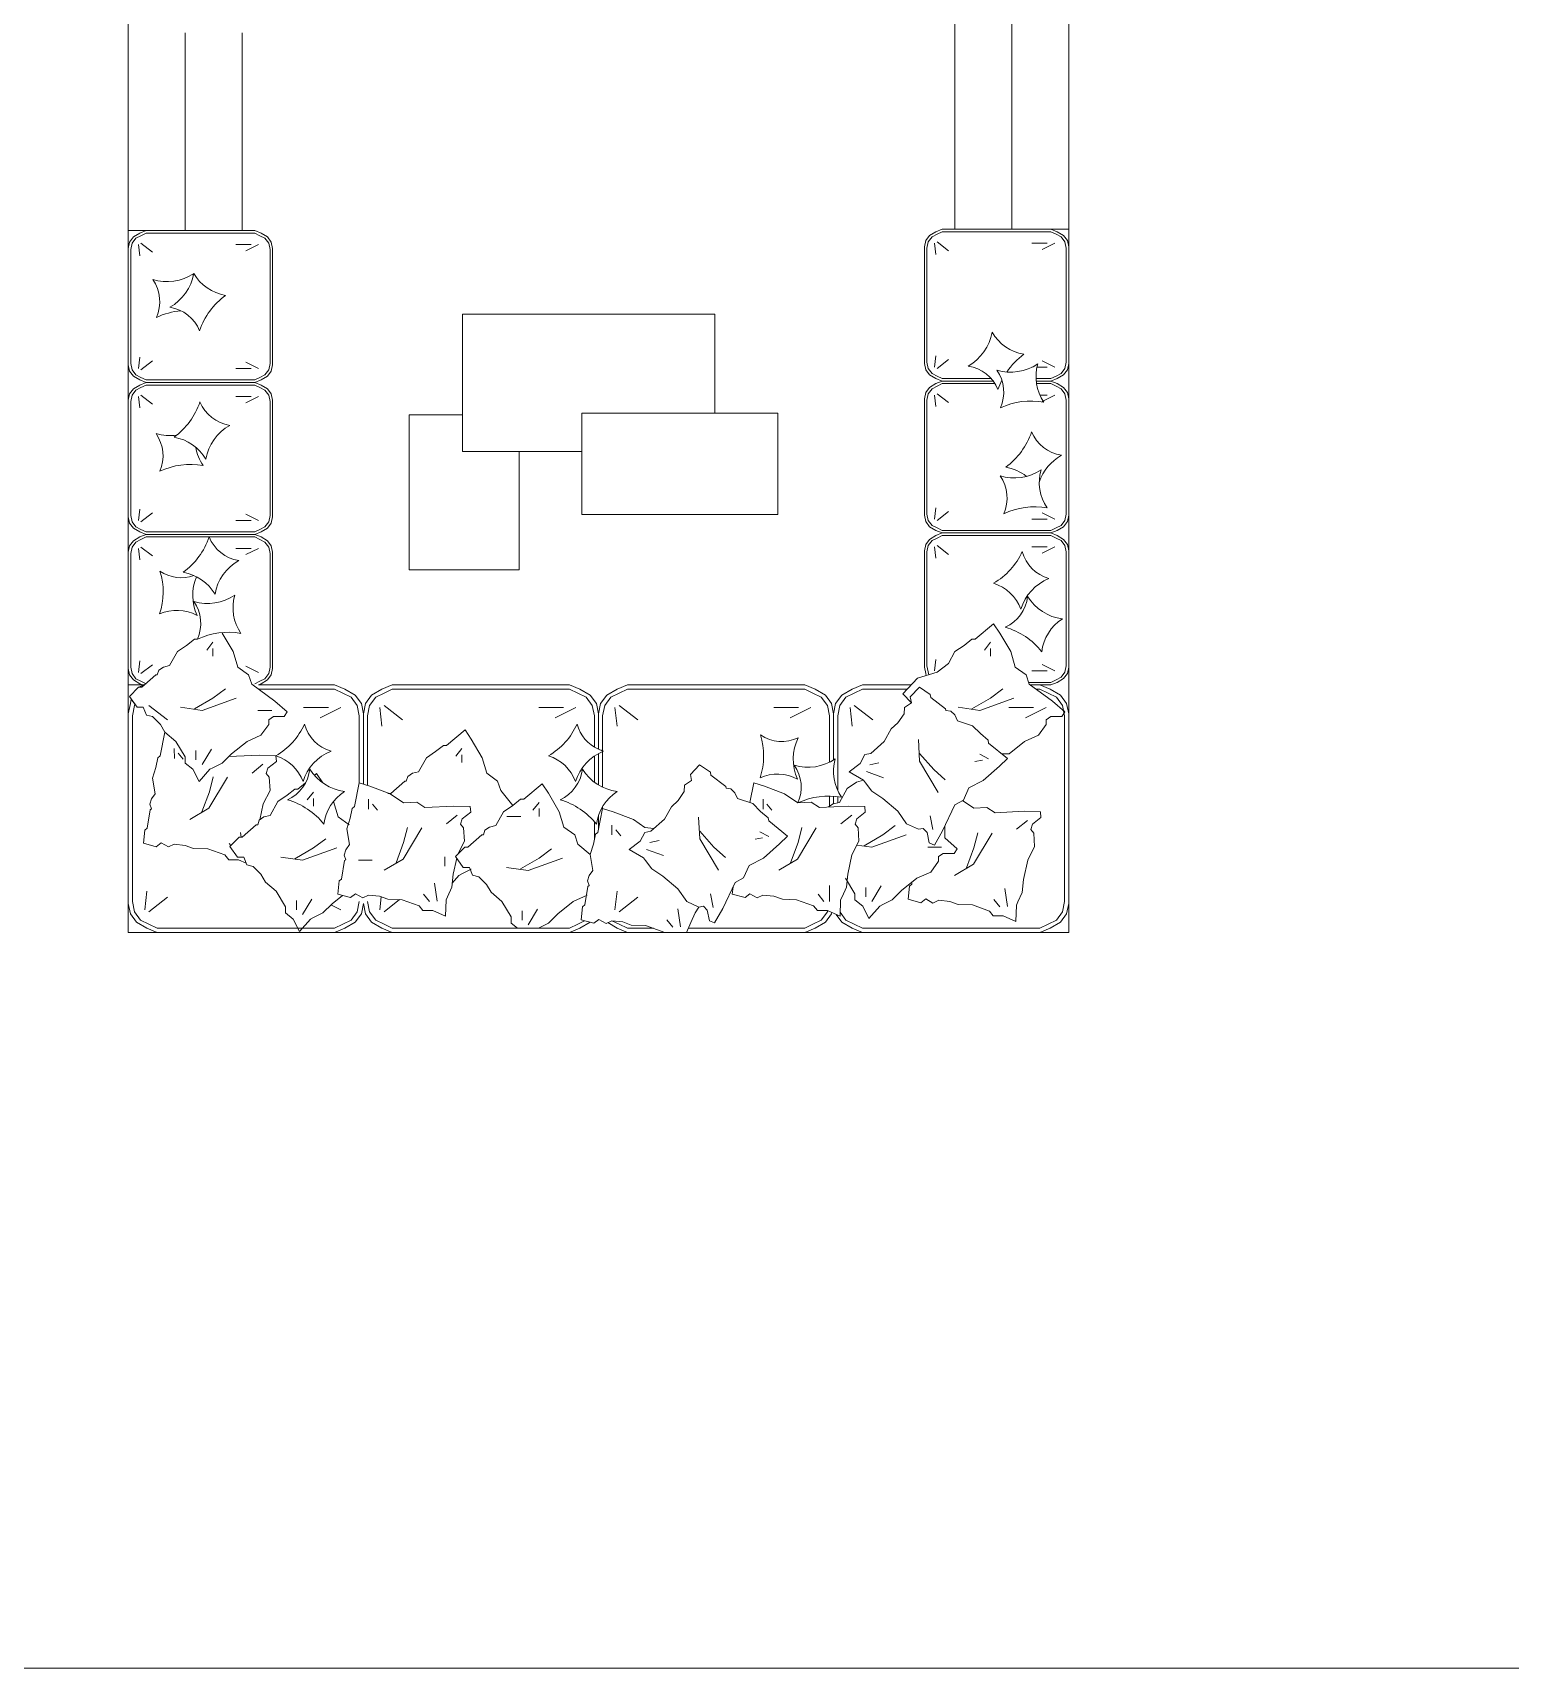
# Model space of a CAD drawing. Header units: millimetres. Extents: x 23218 to 31754, y 14902 to 21214.
# Drawn here: x 25441 to 26219, y 19548 to 20409 of the extents above; entities that cross this region are included whole.
import ezdxf

# ---------------------------------------------------------------- set-up
doc = ezdxf.new("R2010")
doc.units = ezdxf.units.MM
for name, color, linetype, lineweight in [('A-FURN', 9, 'Continuous', 13), ('Arredi', 175, 'Continuous', 13), ('vetro', 140, 'Continuous', 15), ('Wall', 7, 'Continuous', 20)]:
    doc.layers.add(name, color=color, linetype=linetype, lineweight=lineweight)

msp = doc.modelspace()

# ---------------------------------------------------------------- linework, layer by layer
at = {"layer": 'A-FURN'}
msp.add_lwpolyline([(23218.02, 20899.51), (28252.09, 20899.51), (28252.09, 19547.87), (23218.02, 19547.87)], close=True, dxfattribs=at)
at = {"layer": 'Arredi'}
for p, q in [((25500.56, 20305.05), (25497.22, 20303.72)), ((25557.89, 20305.05), (25500.56, 20305.05)), ((25561.22, 20303.72), (25557.89, 20305.05)), ((25916.54, 20304.46), (25913.2, 20302.46)), ((25919.87, 20305.8), (25916.54, 20304.46)), ((25919.87, 20304.46), (25917.2, 20303.13)), ((25977.2, 20305.8), (25919.87, 20305.8)), ((25977.2, 20304.46), (25919.87, 20304.46)), ((25980.54, 20304.46), (25977.2, 20305.8)), ((25979.87, 20303.13), (25977.2, 20304.46)), ((25983.87, 20302.46), (25980.54, 20304.46)), ((25491.89, 20299.05), (25491.22, 20295.72)), ((25491.22, 20295.72), (25491.22, 20265.05)), ((25493.89, 20301.72), (25491.89, 20299.05)), ((25493.22, 20298.39), (25492.56, 20295.05)), ((25495.22, 20301.05), (25493.22, 20298.39)), ((25497.22, 20303.72), (25493.89, 20301.72)), ((25497.89, 20302.39), (25495.22, 20301.05)), ((25496.56, 20297.72), (25497.22, 20291.72)), ((25500.56, 20303.72), (25497.89, 20302.39)), ((25497.89, 20298.39), (25503.89, 20293.72)), ((25557.89, 20303.72), (25500.56, 20303.72)), ((25555.89, 20297.72), (25547.89, 20297.72)), ((25559.89, 20297.72), (25553.22, 20294.39)), ((25560.56, 20302.39), (25557.89, 20303.72)), ((25563.22, 20301.05), (25560.56, 20302.39)), ((25564.56, 20301.72), (25561.22, 20303.72)), ((25565.22, 20298.39), (25563.22, 20301.05)), ((25566.56, 20299.05), (25564.56, 20301.72)), ((25565.89, 20295.05), (25565.22, 20298.39)), ((25566.56, 20299.05), (25567.22, 20295.72)), ((25567.22, 20295.72), (25567.22, 20265.05)), ((25911.2, 20299.8), (25910.54, 20296.46)), ((25910.54, 20296.46), (25910.54, 20265.8)), ((25913.2, 20302.46), (25911.2, 20299.8)), ((25912.54, 20299.13), (25911.87, 20295.8)), ((25911.87, 20295.8), (25911.87, 20265.8)), ((25914.54, 20301.8), (25912.54, 20299.13)), ((25917.2, 20303.13), (25914.54, 20301.8)), ((25915.87, 20298.46), (25916.54, 20292.46)), ((25917.2, 20299.13), (25923.2, 20294.46)), ((25975.2, 20298.46), (25967.2, 20298.46)), ((25979.2, 20298.46), (25972.54, 20295.13)), ((25982.54, 20301.8), (25979.87, 20303.13)), ((25984.54, 20299.13), (25982.54, 20301.8)), ((25985.87, 20299.8), (25983.87, 20302.46)), ((25985.2, 20295.8), (25984.54, 20299.13)), ((25985.2, 20265.8), (25985.2, 20295.8)), ((25985.87, 20299.8), (25986.54, 20296.46)), ((25986.54, 20296.46), (25986.54, 20265.8)), ((25492.56, 20295.05), (25492.56, 20265.05)), ((25565.89, 20265.05), (25565.89, 20295.05)), ((25491.22, 20234.39), (25491.22, 20265.05)), ((25492.56, 20235.05), (25492.56, 20265.05)), ((25565.89, 20265.05), (25565.89, 20235.05)), ((25567.22, 20234.39), (25567.22, 20265.05)), ((25667.17, 20207.96), (25667.17, 20261.06)), ((25667.17, 20261.06), (25800.11, 20261.06)), ((25800.11, 20261.06), (25800.11, 20208.96)), ((25910.54, 20235.13), (25910.54, 20265.8)), ((25911.87, 20235.8), (25911.87, 20265.8)), ((25985.2, 20265.8), (25985.2, 20235.8)), ((25986.54, 20235.13), (25986.54, 20265.8)), ((25493.22, 20231.72), (25492.56, 20235.05)), ((25496.56, 20232.39), (25497.22, 20238.39)), ((25497.89, 20231.72), (25503.89, 20236.39)), ((25559.89, 20232.39), (25553.22, 20235.72)), ((25565.89, 20235.05), (25565.22, 20231.72)), ((25911.2, 20231.8), (25910.54, 20235.13)), ((25912.54, 20232.46), (25911.87, 20235.8)), ((25915.87, 20233.13), (25916.54, 20239.13)), ((25917.2, 20232.46), (25923.2, 20237.13)), ((25979.2, 20233.13), (25972.54, 20236.46)), ((25985.2, 20235.8), (25984.54, 20232.46)), ((25985.87, 20231.8), (25986.54, 20235.13)), ((25491.89, 20231.05), (25491.22, 20234.39)), ((25493.89, 20228.39), (25491.89, 20231.05)), ((25495.22, 20229.05), (25493.22, 20231.72)), ((25497.22, 20226.39), (25493.89, 20228.39)), ((25497.89, 20227.72), (25495.22, 20229.05)), ((25500.56, 20225.05), (25497.22, 20226.39)), ((25500.56, 20226.39), (25497.89, 20227.72)), ((25557.89, 20226.39), (25500.56, 20226.39)), ((25555.89, 20232.39), (25547.89, 20232.39)), ((25560.56, 20227.72), (25557.89, 20226.39)), ((25561.22, 20226.39), (25557.89, 20225.05)), ((25563.22, 20229.05), (25560.56, 20227.72)), ((25564.56, 20228.39), (25561.22, 20226.39)), ((25565.22, 20231.72), (25563.22, 20229.05)), ((25566.56, 20231.05), (25564.56, 20228.39)), ((25566.56, 20231.05), (25567.22, 20234.39)), ((25913.2, 20229.13), (25911.2, 20231.8)), ((25914.54, 20229.8), (25912.54, 20232.46)), ((25916.54, 20227.13), (25913.2, 20229.13)), ((25917.2, 20228.46), (25914.54, 20229.8)), ((25919.87, 20225.8), (25916.54, 20227.13)), ((25919.87, 20227.13), (25917.2, 20228.46)), ((25945.69, 20227.13), (25919.87, 20227.13)), ((25967.26, 20233.13), (25967.2, 20233.13)), ((25977.2, 20227.13), (25969.34, 20227.13)), ((25975.2, 20233.13), (25969.8, 20233.13)), ((25979.87, 20228.46), (25977.2, 20227.13)), ((25980.54, 20227.13), (25977.2, 20225.8)), ((25982.54, 20229.8), (25979.87, 20228.46)), ((25983.87, 20229.13), (25980.54, 20227.13)), ((25984.54, 20232.46), (25982.54, 20229.8)), ((25985.87, 20231.8), (25983.87, 20229.13)), ((25491.89, 20219.05), (25491.22, 20215.72)), ((25493.89, 20221.72), (25491.89, 20219.05)), ((25493.22, 20218.39), (25492.56, 20215.05)), ((25495.22, 20221.05), (25493.22, 20218.39)), ((25497.22, 20223.72), (25493.89, 20221.72)), ((25497.89, 20222.39), (25495.22, 20221.05)), ((25496.56, 20217.72), (25497.22, 20211.72)), ((25500.56, 20225.05), (25497.22, 20223.72)), ((25500.56, 20223.72), (25497.89, 20222.39)), ((25497.89, 20218.39), (25503.89, 20213.72)), ((25557.89, 20225.05), (25500.56, 20225.05)), ((25557.89, 20225.05), (25500.56, 20225.05)), ((25557.89, 20223.72), (25500.56, 20223.72)), ((25555.89, 20217.72), (25547.89, 20217.72)), ((25559.89, 20217.72), (25553.22, 20214.39)), ((25561.22, 20223.72), (25557.89, 20225.05)), ((25560.56, 20222.39), (25557.89, 20223.72)), ((25563.22, 20221.05), (25560.56, 20222.39)), ((25564.56, 20221.72), (25561.22, 20223.72)), ((25565.22, 20218.39), (25563.22, 20221.05)), ((25566.56, 20219.05), (25564.56, 20221.72)), ((25565.89, 20215.05), (25565.22, 20218.39)), ((25566.56, 20219.05), (25567.22, 20215.72)), ((25911.2, 20219.8), (25910.54, 20216.46)), ((25913.2, 20222.46), (25911.2, 20219.8)), ((25912.54, 20219.13), (25911.87, 20215.8)), ((25914.54, 20221.8), (25912.54, 20219.13)), ((25916.54, 20224.46), (25913.2, 20222.46)), ((25917.2, 20223.13), (25914.54, 20221.8)), ((25915.87, 20218.46), (25916.54, 20212.46)), ((25919.87, 20225.8), (25916.54, 20224.46)), ((25919.87, 20224.46), (25917.2, 20223.13)), ((25917.2, 20219.13), (25923.2, 20214.46)), ((25946.77, 20225.8), (25919.87, 20225.8)), ((25946.77, 20225.8), (25919.87, 20225.8)), ((25947.68, 20224.46), (25919.87, 20224.46)), ((25977.2, 20225.8), (25969.44, 20225.8)), ((25977.2, 20225.8), (25969.44, 20225.8)), ((25977.2, 20224.46), (25969.61, 20224.46)), ((25975.2, 20218.46), (25971.41, 20218.46)), ((25979.2, 20218.46), (25972.54, 20215.13)), ((25980.54, 20224.46), (25977.2, 20225.8)), ((25979.87, 20223.13), (25977.2, 20224.46)), ((25982.54, 20221.8), (25979.87, 20223.13)), ((25983.87, 20222.46), (25980.54, 20224.46)), ((25984.54, 20219.13), (25982.54, 20221.8)), ((25985.87, 20219.8), (25983.87, 20222.46)), ((25985.2, 20215.8), (25984.54, 20219.13)), ((25985.87, 20219.8), (25986.54, 20216.46)), ((25491.22, 20215.72), (25491.22, 20185.05)), ((25492.56, 20215.05), (25492.56, 20185.05)), ((25565.89, 20185.05), (25565.89, 20215.05)), ((25567.22, 20215.72), (25567.22, 20185.05)), ((25910.54, 20216.46), (25910.54, 20185.8)), ((25911.87, 20215.8), (25911.87, 20185.8)), ((25985.2, 20185.8), (25985.2, 20215.8)), ((25986.54, 20216.46), (25986.54, 20185.8)), ((25639.08, 20207.96), (25639.08, 20126.48)), ((25667.17, 20207.96), (25639.08, 20207.96)), ((25667.17, 20188.76), (25667.17, 20207.96)), ((25730.11, 20188.76), (25730.11, 20208.96)), ((25730.11, 20208.96), (25800.11, 20208.96)), ((25833.34, 20208.96), (25800.11, 20208.96)), ((25833.34, 20155.54), (25833.34, 20208.96)), ((25491.22, 20154.39), (25491.22, 20185.05)), ((25492.56, 20155.05), (25492.56, 20185.05)), ((25565.89, 20185.05), (25565.89, 20155.05)), ((25567.22, 20154.39), (25567.22, 20185.05)), ((25697.13, 20188.76), (25667.17, 20188.76)), ((25697.13, 20126.48), (25697.13, 20188.76)), ((25730.11, 20188.76), (25697.13, 20188.76)), ((25730.11, 20188.76), (25730.11, 20155.54)), ((25910.54, 20155.13), (25910.54, 20185.8)), ((25911.87, 20155.8), (25911.87, 20185.8)), ((25985.2, 20185.8), (25985.2, 20155.8)), ((25986.54, 20155.13), (25986.54, 20185.8)), ((25496.56, 20152.39), (25497.22, 20158.39)), ((25915.87, 20153.13), (25916.54, 20159.13)), ((25491.89, 20151.05), (25491.22, 20154.39)), ((25493.89, 20148.39), (25491.89, 20151.05)), ((25493.22, 20151.72), (25492.56, 20155.05)), ((25495.22, 20149.05), (25493.22, 20151.72)), ((25497.89, 20147.72), (25495.22, 20149.05)), ((25497.89, 20151.72), (25503.89, 20156.39)), ((25555.89, 20152.39), (25547.89, 20152.39)), ((25559.89, 20152.39), (25553.22, 20155.72)), ((25563.22, 20149.05), (25560.56, 20147.72)), ((25565.22, 20151.72), (25563.22, 20149.05)), ((25566.56, 20151.05), (25564.56, 20148.39)), ((25565.89, 20155.05), (25565.22, 20151.72)), ((25566.56, 20151.05), (25567.22, 20154.39)), ((25730.11, 20155.54), (25833.34, 20155.54)), ((25911.2, 20151.8), (25910.54, 20155.13)), ((25913.2, 20149.13), (25911.2, 20151.8)), ((25912.54, 20152.46), (25911.87, 20155.8)), ((25914.54, 20149.8), (25912.54, 20152.46)), ((25916.54, 20147.13), (25913.2, 20149.13)), ((25917.2, 20148.46), (25914.54, 20149.8)), ((25917.2, 20152.46), (25923.2, 20157.13)), ((25975.2, 20153.13), (25967.2, 20153.13)), ((25979.2, 20153.13), (25972.54, 20156.46)), ((25982.54, 20149.8), (25979.87, 20148.46)), ((25983.87, 20149.13), (25980.54, 20147.13)), ((25984.54, 20152.46), (25982.54, 20149.8)), ((25985.87, 20151.8), (25983.87, 20149.13)), ((25985.2, 20155.8), (25984.54, 20152.46)), ((25985.87, 20151.8), (25986.54, 20155.13)), ((25493.89, 20141.72), (25491.89, 20139.05)), ((25495.22, 20141.05), (25493.22, 20138.39)), ((25497.22, 20146.39), (25493.89, 20148.39)), ((25497.22, 20143.72), (25493.89, 20141.72)), ((25497.89, 20142.39), (25495.22, 20141.05)), ((25500.56, 20145.05), (25497.22, 20146.39)), ((25500.56, 20145.05), (25497.22, 20143.72)), ((25500.56, 20146.39), (25497.89, 20147.72)), ((25500.56, 20143.72), (25497.89, 20142.39)), ((25557.89, 20146.39), (25500.56, 20146.39)), ((25557.89, 20145.05), (25500.56, 20145.05)), ((25557.89, 20145.05), (25500.56, 20145.05)), ((25557.89, 20143.72), (25500.56, 20143.72)), ((25560.56, 20147.72), (25557.89, 20146.39)), ((25561.22, 20146.39), (25557.89, 20145.05)), ((25561.22, 20143.72), (25557.89, 20145.05)), ((25560.56, 20142.39), (25557.89, 20143.72)), ((25563.22, 20141.05), (25560.56, 20142.39)), ((25564.56, 20148.39), (25561.22, 20146.39)), ((25564.56, 20141.72), (25561.22, 20143.72)), ((25565.22, 20138.39), (25563.22, 20141.05)), ((25566.56, 20139.05), (25564.56, 20141.72)), ((25913.2, 20142.46), (25911.2, 20139.8)), ((25914.54, 20141.8), (25912.54, 20139.13)), ((25916.54, 20144.46), (25913.2, 20142.46)), ((25917.2, 20143.13), (25914.54, 20141.8)), ((25919.87, 20145.8), (25916.54, 20147.13)), ((25919.87, 20145.8), (25916.54, 20144.46)), ((25919.87, 20147.13), (25917.2, 20148.46)), ((25919.87, 20144.46), (25917.2, 20143.13)), ((25977.2, 20147.13), (25919.87, 20147.13)), ((25977.2, 20145.8), (25919.87, 20145.8)), ((25977.2, 20145.8), (25919.87, 20145.8)), ((25977.2, 20144.46), (25919.87, 20144.46)), ((25979.87, 20148.46), (25977.2, 20147.13)), ((25980.54, 20147.13), (25977.2, 20145.8)), ((25980.54, 20144.46), (25977.2, 20145.8)), ((25979.87, 20143.13), (25977.2, 20144.46)), ((25982.54, 20141.8), (25979.87, 20143.13)), ((25983.87, 20142.46), (25980.54, 20144.46)), ((25984.54, 20139.13), (25982.54, 20141.8)), ((25985.87, 20139.8), (25983.87, 20142.46)), ((25491.89, 20139.05), (25491.22, 20135.72)), ((25491.22, 20135.72), (25491.22, 20105.05)), ((25493.22, 20138.39), (25492.56, 20135.05)), ((25492.56, 20135.05), (25492.56, 20105.05)), ((25496.56, 20137.72), (25497.22, 20131.72)), ((25497.89, 20138.39), (25503.89, 20133.72)), ((25555.89, 20137.72), (25547.89, 20137.72)), ((25559.89, 20137.72), (25553.22, 20134.39)), ((25565.89, 20135.05), (25565.22, 20138.39)), ((25565.89, 20105.05), (25565.89, 20135.05)), ((25566.56, 20139.05), (25567.22, 20135.72)), ((25567.22, 20135.72), (25567.22, 20105.05)), ((25911.2, 20139.8), (25910.54, 20136.46)), ((25910.54, 20136.46), (25910.54, 20105.8)), ((25912.54, 20139.13), (25911.87, 20135.8)), ((25911.87, 20135.8), (25911.87, 20105.8)), ((25915.87, 20138.46), (25916.54, 20132.46)), ((25917.2, 20139.13), (25923.2, 20134.46)), ((25975.2, 20138.46), (25967.2, 20138.46)), ((25979.2, 20138.46), (25972.54, 20135.13)), ((25985.2, 20135.8), (25984.54, 20139.13)), ((25985.2, 20105.8), (25985.2, 20135.8)), ((25985.87, 20139.8), (25986.54, 20136.46)), ((25986.54, 20136.46), (25986.54, 20105.8)), ((25639.08, 20126.48), (25697.13, 20126.48)), ((25910.54, 20075.13), (25910.54, 20105.8)), ((25911.87, 20075.8), (25911.87, 20105.8)), ((25985.2, 20105.8), (25985.2, 20075.8)), ((25986.54, 20075.13), (25986.54, 20105.8)), ((25491.22, 20074.39), (25491.22, 20105.05)), ((25492.56, 20075.05), (25492.56, 20105.05)), ((25565.89, 20105.05), (25565.89, 20075.05)), ((25567.22, 20074.39), (25567.22, 20105.05)), ((25937.22, 20089.87), (25947, 20098.02)), ((25947, 20098.02), (25950.26, 20093.13)), ((25521.97, 20086.6), (25526.04, 20089.87)), ((25526.04, 20089.87), (25527.68, 20089.87)), ((25540.72, 20093.13), (25546.43, 20083.34)), ((25931.51, 20086.6), (25935.59, 20089.87)), ((25935.59, 20089.87), (25937.22, 20089.87)), ((25950.26, 20093.13), (25955.97, 20083.34)), ((25513, 20076), (25517.08, 20083.34)), ((25517.08, 20083.34), (25521.97, 20086.6)), ((25535.83, 20088.23), (25532.57, 20084.16)), ((25535.83, 20084.97), (25535.83, 20080.9)), ((25546.43, 20083.34), (25548.87, 20075.19)), ((25923.14, 20077.08), (25926.62, 20083.34)), ((25926.62, 20083.34), (25931.51, 20086.6)), ((25945.37, 20088.23), (25942.11, 20084.16)), ((25945.37, 20084.97), (25945.37, 20080.9)), ((25955.97, 20083.34), (25958.42, 20075.19)), ((25491.89, 20071.05), (25491.22, 20074.39)), ((25493.22, 20071.72), (25492.56, 20075.05)), ((25495.22, 20069.05), (25493.22, 20071.72)), ((25496.56, 20072.39), (25497.22, 20078.39)), ((25497.89, 20071.72), (25503.89, 20076.39)), ((25506.48, 20071.11), (25507.29, 20073.56)), ((25507.29, 20073.56), (25509.74, 20075.19)), ((25509.74, 20075.19), (25513, 20076)), ((25548.87, 20075.19), (25554.58, 20071.11)), ((25559.89, 20072.39), (25553.22, 20075.72)), ((25565.22, 20071.72), (25563.22, 20069.05)), ((25565.89, 20075.05), (25565.22, 20071.72)), ((25566.56, 20071.05), (25567.22, 20074.39)), ((25917.2, 20072.46), (25906.89, 20069.32)), ((25911.2, 20071.8), (25910.54, 20075.13)), ((25911.2, 20071.8), (25911.42, 20070.7)), ((25912.8, 20071.12), (25911.87, 20075.8)), ((25915.87, 20073.13), (25916.54, 20079.13)), ((25917.2, 20072.46), (25923.2, 20077.13)), ((25958.42, 20075.19), (25964.13, 20071.11)), ((25975.2, 20073.13), (25967.2, 20073.13)), ((25979.2, 20073.13), (25972.54, 20076.46)), ((25984.54, 20072.46), (25982.54, 20069.8)), ((25985.87, 20071.8), (25983.87, 20069.13)), ((25985.2, 20075.8), (25984.54, 20072.46)), ((25985.87, 20071.8), (25986.54, 20075.13)), ((25498.7, 20065.8), (25491.22, 20065.8)), ((25491.8, 20059.7), (25496.69, 20064.59)), ((25493.89, 20068.39), (25491.89, 20071.05)), ((25497.22, 20066.39), (25493.89, 20068.39)), ((25497.89, 20067.72), (25495.22, 20069.05)), ((25499.68, 20065.8), (25496.69, 20064.59)), ((25496.69, 20064.59), (25498.32, 20064.59)), ((25498.7, 20065.8), (25497.22, 20066.39)), ((25500.56, 20066.39), (25497.89, 20067.72)), ((25498.32, 20064.59), (25505.66, 20071.11)), ((25498.7, 20065.8), (25499.68, 20065.8)), ((25505.66, 20071.11), (25506.48, 20071.11)), ((25554.58, 20071.11), (25556.21, 20066.22)), ((25556.21, 20066.22), (25568.44, 20057.25)), ((25560.56, 20067.72), (25557.89, 20066.39)), ((25561.22, 20066.39), (25559.75, 20065.8)), ((25599.85, 20065.8), (25559.75, 20065.8)), ((25599.85, 20063.62), (25559.75, 20063.62)), ((25563.22, 20069.05), (25560.56, 20067.72)), ((25564.56, 20068.39), (25561.22, 20066.39)), ((25566.56, 20071.05), (25564.56, 20068.39)), ((25605.28, 20063.62), (25599.85, 20065.8)), ((25604.19, 20061.45), (25599.85, 20063.62)), ((25610.71, 20060.36), (25605.28, 20063.62)), ((25624.83, 20063.62), (25619.4, 20060.36)), ((25630.26, 20065.8), (25624.83, 20063.62)), ((25630.26, 20063.62), (25625.91, 20061.45)), ((25723.67, 20065.8), (25630.26, 20065.8)), ((25723.67, 20063.62), (25630.26, 20063.62)), ((25729.1, 20063.62), (25723.67, 20065.8)), ((25728.02, 20061.45), (25723.67, 20063.62)), ((25734.54, 20060.36), (25729.1, 20063.62)), ((25748.66, 20063.62), (25743.23, 20060.36)), ((25754.09, 20065.8), (25748.66, 20063.62)), ((25754.09, 20063.62), (25749.74, 20061.45)), ((25847.5, 20065.8), (25754.09, 20065.8)), ((25847.5, 20063.62), (25754.09, 20063.62)), ((25852.93, 20063.62), (25847.5, 20065.8)), ((25851.85, 20061.45), (25847.5, 20063.62)), ((25858.36, 20060.36), (25852.93, 20063.62)), ((25872.48, 20063.62), (25867.05, 20060.36)), ((25877.91, 20065.8), (25872.48, 20063.62)), ((25877.91, 20063.62), (25873.57, 20061.45)), ((25903.6, 20065.8), (25877.91, 20065.8)), ((25901.58, 20063.62), (25877.91, 20063.62)), ((25906.89, 20069.32), (25899.22, 20061.09)), ((25964.13, 20071.11), (25965.76, 20066.22)), ((25977.2, 20067.13), (25965.45, 20067.13)), ((25965.76, 20066.22), (25977.99, 20057.25)), ((25971.33, 20065.8), (25966.33, 20065.8)), ((25977.2, 20065.8), (25966.33, 20065.8)), ((25971.33, 20063.62), (25969.3, 20063.62)), ((25976.76, 20063.62), (25971.33, 20065.8)), ((25975.67, 20061.45), (25971.33, 20063.62)), ((25982.19, 20060.36), (25976.76, 20063.62)), ((25979.87, 20068.46), (25977.2, 20067.13)), ((25980.54, 20067.13), (25977.2, 20065.8)), ((25982.54, 20069.8), (25979.87, 20068.46)), ((25983.87, 20069.13), (25980.54, 20067.13)), ((25492.31, 20056.02), (25491.22, 20050.59)), ((25495.88, 20053.99), (25491.8, 20059.7)), ((25492.31, 20056.02), (25492.77, 20058.33)), ((25492.77, 20058.33), (25494.64, 20055.72)), ((25494.48, 20054.93), (25493.4, 20049.5)), ((25494.48, 20054.93), (25494.64, 20055.72)), ((25499.14, 20053.99), (25495.88, 20053.99)), ((25500.77, 20049.91), (25499.14, 20053.99)), ((25502.09, 20054.93), (25511.86, 20047.33)), ((25568.44, 20057.25), (25574.97, 20051.54)), ((25608.54, 20059.28), (25604.19, 20061.45)), ((25611.79, 20054.93), (25608.54, 20059.28)), ((25613.97, 20056.02), (25610.71, 20060.36)), ((25612.88, 20049.5), (25611.79, 20054.93)), ((25613.97, 20056.02), (25615.05, 20050.59)), ((25616.14, 20056.02), (25615.05, 20050.59)), ((25619.4, 20060.36), (25616.14, 20056.02)), ((25618.31, 20054.93), (25617.22, 20049.5)), ((25621.57, 20059.28), (25618.31, 20054.93)), ((25625.91, 20061.45), (25621.57, 20059.28)), ((25625.91, 20054.93), (25635.69, 20047.33)), ((25732.36, 20059.28), (25728.02, 20061.45)), ((25735.62, 20054.93), (25732.36, 20059.28)), ((25737.79, 20056.02), (25734.54, 20060.36)), ((25736.71, 20049.5), (25735.62, 20054.93)), ((25737.79, 20056.02), (25738.88, 20050.59)), ((25739.97, 20056.02), (25738.88, 20050.59)), ((25743.23, 20060.36), (25739.97, 20056.02)), ((25742.14, 20054.93), (25741.05, 20049.5)), ((25745.4, 20059.28), (25742.14, 20054.93)), ((25749.74, 20061.45), (25745.4, 20059.28)), ((25749.74, 20054.93), (25759.52, 20047.33)), ((25856.19, 20059.28), (25851.85, 20061.45)), ((25859.45, 20054.93), (25856.19, 20059.28)), ((25861.62, 20056.02), (25858.36, 20060.36)), ((25860.54, 20049.5), (25859.45, 20054.93)), ((25861.62, 20056.02), (25862.71, 20050.59)), ((25863.79, 20056.02), (25862.71, 20050.59)), ((25867.05, 20060.36), (25863.79, 20056.02)), ((25865.97, 20054.93), (25864.88, 20049.5)), ((25869.23, 20059.28), (25865.97, 20054.93)), ((25873.57, 20061.45), (25869.23, 20059.28)), ((25873.57, 20054.93), (25883.35, 20047.33)), ((25899.22, 20061.09), (25903.67, 20056.29)), ((25980.02, 20059.28), (25975.67, 20061.45)), ((25977.99, 20057.25), (25984.51, 20051.54)), ((25983.28, 20054.93), (25980.02, 20059.28)), ((25985.45, 20056.02), (25982.19, 20060.36)), ((25984.36, 20049.5), (25983.28, 20054.93)), ((25985.45, 20056.02), (25986.54, 20050.59)), ((25491.22, 20050.59), (25491.22, 20000.62)), ((25493.4, 20049.5), (25493.4, 20000.62)), ((25504.03, 20049.1), (25500.77, 20049.91)), ((25508.11, 20045.02), (25504.03, 20049.1)), ((25566.81, 20052.36), (25559.47, 20052.36)), ((25567.63, 20049.1), (25565.18, 20047.47)), ((25565.18, 20047.47), (25565.18, 20045.02)), ((25573.34, 20049.1), (25567.63, 20049.1)), ((25574.97, 20051.54), (25573.34, 20049.1)), ((25596.59, 20053.85), (25583.55, 20053.85)), ((25603.1, 20053.85), (25592.24, 20048.42)), ((25612.88, 20014.16), (25612.88, 20049.5)), ((25615.05, 20050.59), (25615.05, 20013.49)), ((25617.22, 20049.5), (25617.22, 20012.81)), ((25623.74, 20053.85), (25624.83, 20044.07)), ((25720.41, 20053.85), (25707.38, 20053.85)), ((25726.93, 20053.85), (25716.07, 20048.42)), ((25736.71, 20033.03), (25736.71, 20049.5)), ((25738.88, 20050.59), (25738.88, 20031.89)), ((25738.88, 20048.42), (25738.88, 20031.89)), ((25741.05, 20049.5), (25741.05, 20011.91)), ((25747.57, 20053.85), (25748.66, 20044.07)), ((25844.24, 20053.85), (25831.21, 20053.85)), ((25850.76, 20053.85), (25839.9, 20048.42)), ((25860.54, 20025.05), (25860.54, 20049.5)), ((25862.71, 20050.59), (25862.71, 20026.25)), ((25862.71, 20050.59), (25862.71, 20026.25)), ((25864.88, 20049.5), (25864.88, 20010.06)), ((25871.4, 20053.85), (25872.48, 20044.07)), ((25968.07, 20053.85), (25955.04, 20053.85)), ((25974.59, 20053.85), (25963.73, 20048.42)), ((25977.17, 20049.1), (25974.73, 20047.47)), ((25974.73, 20047.47), (25974.73, 20045.02)), ((25982.88, 20049.1), (25977.17, 20049.1)), ((25984.51, 20051.54), (25982.88, 20049.1)), ((25984.36, 20000.62), (25984.36, 20049.5)), ((25986.54, 20050.59), (25986.54, 20000.62)), ((25508.09, 20028.45), (25510.55, 20040.94)), ((25510.55, 20040.94), (25508.11, 20045.02)), ((25516.26, 20036.05), (25510.55, 20040.94)), ((25561.11, 20039.31), (25553.77, 20036.05)), ((25565.18, 20045.02), (25561.11, 20039.31)), ((25658.82, 20033.9), (25668.61, 20042.06)), ((25668.61, 20042.06), (25671.87, 20037.16)), ((25671.87, 20037.16), (25677.57, 20027.38)), ((25970.65, 20039.31), (25963.31, 20036.05)), ((25974.73, 20045.02), (25970.65, 20039.31)), ((25506.82, 20027.42), (25508.09, 20028.45)), ((25515.45, 20032.32), (25515.48, 20027.1)), ((25521.15, 20027.9), (25516.26, 20036.05)), ((25517.5, 20029.78), (25520.07, 20026.62)), ((25526.86, 20026.27), (25526.86, 20031.16)), ((25530.12, 20023.82), (25535.01, 20031.98)), ((25545.61, 20029.53), (25540.72, 20024.64)), ((25544.14, 20028.06), (25560.3, 20028.79)), ((25553.77, 20036.05), (25545.61, 20029.53)), ((25560.3, 20028.79), (25568.96, 20028.47)), ((25568.96, 20028.47), (25569.23, 20025.54)), ((25648.22, 20027.38), (25653.11, 20030.64)), ((25653.11, 20030.64), (25657.19, 20033.9)), ((25657.19, 20033.9), (25658.82, 20033.9)), ((25666.97, 20032.27), (25663.71, 20028.19)), ((25666.97, 20029.01), (25666.97, 20024.93)), ((25736.71, 20014.55), (25736.71, 20028.29)), ((25738.88, 20029.63), (25738.88, 20013.08)), ((25738.88, 20029.63), (25738.88, 20013.08)), ((25944.31, 20026.84), (25939.68, 20029.26)), ((25955.16, 20029.53), (25951.25, 20029.53)), ((25963.31, 20036.05), (25955.16, 20029.53)), ((25503.96, 20016.71), (25505.71, 20022.32)), ((25505.71, 20022.32), (25506.82, 20027.42)), ((25521.15, 20024.64), (25521.15, 20027.9)), ((25525.23, 20021.38), (25521.15, 20024.64)), ((25528.49, 20014.85), (25525.23, 20021.38)), ((25534.2, 20021.38), (25528.49, 20014.85)), ((25535.83, 20022.19), (25534.2, 20021.38)), ((25540.72, 20024.64), (25535.83, 20022.19)), ((25562.11, 20023.97), (25556.41, 20019.34)), ((25564.8, 20021.95), (25563.93, 20019.14)), ((25569.23, 20025.54), (25564.8, 20021.95)), ((25640.88, 20019.23), (25644.14, 20020.04)), ((25644.14, 20020.04), (25648.22, 20027.38)), ((25677.57, 20027.38), (25680.02, 20019.23)), ((25879.99, 20020.11), (25888.93, 20016.87)), ((25881.77, 20023.78), (25886.57, 20024.71)), ((25941.11, 20026.22), (25937.1, 20025.43)), ((25505.42, 20008.44), (25503.96, 20016.71)), ((25563.93, 20019.14), (25565.47, 20017.24)), ((25565.47, 20017.24), (25565.89, 20010.24)), ((25574.89, 20007.64), (25578.96, 20010.9)), ((25578.96, 20010.9), (25580.59, 20010.9)), ((25580.59, 20010.9), (25584.6, 20014.24)), ((25589.29, 20018.15), (25590.38, 20019.06)), ((25590.38, 20019.06), (25593.64, 20014.16)), ((25610.42, 20001.67), (25612.88, 20014.16)), ((25612.88, 20014.16), (25618.49, 20012.42)), ((25618.49, 20012.42), (25629.09, 20008.41)), ((25629.47, 20008.63), (25636.81, 20015.15)), ((25636.81, 20015.15), (25637.62, 20015.15)), ((25637.62, 20015.15), (25638.44, 20017.59)), ((25638.44, 20017.59), (25640.88, 20019.23)), ((25680.02, 20019.23), (25685.73, 20015.15)), ((25685.73, 20015.15), (25687.36, 20010.26)), ((25699.47, 20005.54), (25709.25, 20013.69)), ((25709.25, 20013.69), (25712.51, 20008.8)), ((25818.64, 20003.86), (25820.67, 20014.16)), ((25820.67, 20014.16), (25826.29, 20012.42)), ((25826.29, 20012.42), (25836.88, 20008.41)), ((25865.79, 20003.94), (25869.87, 20011.28)), ((25869.87, 20011.28), (25874.76, 20014.54)), ((25874.76, 20014.54), (25878.37, 20015.64)), ((25502.53, 20002.94), (25503.4, 20005.75)), ((25503.43, 20000.53), (25502.53, 20002.94)), ((25503.4, 20005.75), (25505.42, 20008.44)), ((25562.25, 20003.08), (25560.43, 19994.74)), ((25565.89, 20010.24), (25562.25, 20003.08)), ((25565.92, 19997.04), (25569.99, 20004.38)), ((25569.99, 20004.38), (25574.89, 20007.64)), ((25588.75, 20009.27), (25585.49, 20005.2)), ((25588.75, 20006.01), (25588.75, 20001.93)), ((25599.34, 20004.4), (25599.35, 20004.38)), ((25599.35, 20004.38), (25601.79, 19996.23)), ((25617.78, 20005.54), (25617.81, 20000.32)), ((25619.83, 20003), (25622.4, 19999.84)), ((25627.84, 20008.63), (25629.47, 20008.63)), ((25629.09, 20008.41), (25636.13, 20003.62)), ((25636.13, 20003.62), (25643.13, 20004.05)), ((25643.13, 20004.05), (25647.47, 20001.28)), ((25687.36, 20010.26), (25693.76, 20002.28)), ((25688.87, 19999.01), (25693.76, 20002.28)), ((25693.76, 20002.28), (25697.84, 20005.54)), ((25697.84, 20005.54), (25699.47, 20005.54)), ((25707.62, 20003.91), (25704.36, 19999.83)), ((25712.51, 20008.8), (25718.22, 19999.01)), ((25825.57, 20005.54), (25825.6, 20000.32)), ((25827.62, 20003), (25830.19, 19999.84)), ((25836.88, 20008.41), (25843.92, 20003.62)), ((25843.92, 20003.62), (25850.92, 20004.05)), ((25850.92, 20004.05), (25855.27, 20001.28)), ((25860.08, 20001.5), (25862.53, 20003.13)), ((25860.54, 20001.8), (25860.54, 20007.25)), ((25862.53, 20003.13), (25865.79, 20003.94)), ((25862.71, 20007.17), (25862.71, 20003.17)), ((25862.71, 20007.17), (25862.71, 20003.17)), ((25864.88, 20006.96), (25864.88, 20003.71)), ((25930.59, 20004.87), (25936.5, 20000.85)), ((25491.22, 19950.66), (25491.22, 20000.62)), ((25493.4, 19951.74), (25493.4, 20000.62)), ((25501.21, 19990.33), (25502.8, 20000.02)), ((25502.8, 20000.02), (25503.43, 20000.53)), ((25559.39, 19992.15), (25560.21, 19994.6)), ((25560.21, 19994.6), (25562.66, 19996.23)), ((25562.66, 19996.23), (25565.92, 19997.04)), ((25601.79, 19996.23), (25607.5, 19992.15)), ((25606.29, 19989.93), (25608.04, 19995.54)), ((25608.04, 19995.54), (25609.15, 20000.64)), ((25609.15, 20000.64), (25610.42, 20001.67)), ((25647.47, 20001.28), (25662.62, 20002.01)), ((25664.44, 19997.19), (25658.74, 19992.57)), ((25662.62, 20002.01), (25671.28, 20001.69)), ((25667.12, 19995.17), (25666.25, 19992.36)), ((25671.56, 19998.76), (25667.12, 19995.17)), ((25671.28, 20001.69), (25671.56, 19998.76)), ((25684.79, 19991.68), (25688.87, 19999.01)), ((25697.96, 19996.4), (25690.62, 19996.4)), ((25707.62, 20000.64), (25707.62, 19996.57)), ((25718.22, 19999.01), (25720.67, 19990.86)), ((25736.71, 19984.29), (25736.71, 19993.76)), ((25738.59, 19988.13), (25741.05, 20000.62)), ((25738.88, 19997.01), (25738.88, 19989.61)), ((25741.05, 20001.74), (25741.05, 20000.62)), ((25741.05, 20000.62), (25746.67, 19998.88)), ((25746.67, 19998.88), (25757.26, 19994.87)), ((25757.26, 19994.87), (25763.29, 19990.77)), ((25855.27, 20001.28), (25870.41, 20002.01)), ((25872.23, 19997.19), (25866.53, 19992.57)), ((25870.41, 20002.01), (25879.08, 20001.69)), ((25874.92, 19995.17), (25874.04, 19992.36)), ((25879.35, 19998.76), (25874.92, 19995.17)), ((25879.08, 20001.69), (25879.35, 19998.76)), ((25915.03, 19989.56), (25913.62, 19996.76)), ((25936.5, 20000.85), (25943.5, 20001.28)), ((25943.5, 20001.28), (25947.85, 19998.5)), ((25947.85, 19998.5), (25963, 19999.24)), ((25964.82, 19994.41), (25959.12, 19989.79)), ((25963, 19999.24), (25971.66, 19998.91)), ((25971.94, 19995.99), (25967.5, 19992.39)), ((25971.66, 19998.91), (25971.94, 19995.99)), ((25984.36, 20000.62), (25984.36, 19951.74)), ((25986.54, 19950.66), (25986.54, 20000.62)), ((25499.22, 19982.42), (25499.94, 19989.3)), ((25499.94, 19989.3), (25501.21, 19990.33)), ((25544.72, 19980.74), (25549.61, 19985.63)), ((25549.61, 19985.63), (25551.24, 19985.63)), ((25550.6, 19985.63), (25550.25, 19988.11)), ((25551.24, 19985.63), (25558.58, 19992.15)), ((25558.58, 19992.15), (25559.39, 19992.15)), ((25607.75, 19981.66), (25606.29, 19989.93)), ((25666.25, 19992.36), (25667.79, 19990.46)), ((25667.79, 19990.46), (25668.22, 19983.46)), ((25670.12, 19980.26), (25677.45, 19986.78)), ((25677.45, 19986.78), (25678.27, 19986.78)), ((25678.27, 19986.78), (25679.08, 19989.23)), ((25679.08, 19989.23), (25681.53, 19990.86)), ((25681.53, 19990.86), (25684.79, 19991.68)), ((25720.67, 19990.86), (25726.38, 19986.78)), ((25726.38, 19986.78), (25728.01, 19981.89)), ((25736.21, 19982), (25737.32, 19987.1)), ((25737.32, 19987.1), (25738.59, 19988.13)), ((25745.95, 19992), (25745.98, 19986.78)), ((25748, 19989.46), (25750.57, 19986.3)), ((25763.29, 19990.77), (25767.96, 19990.08)), ((25825.32, 19985.28), (25821.32, 19984.5)), ((25828.52, 19985.91), (25823.9, 19988.33)), ((25874.04, 19992.36), (25875.58, 19990.46)), ((25875.58, 19990.46), (25876.01, 19983.46)), ((25921.23, 19988.9), (25921.23, 19991.21)), ((25921.23, 19985.19), (25921.23, 19988.9)), ((25921.23, 19985.19), (25927.76, 19979.48)), ((25967.5, 19992.39), (25966.63, 19989.59)), ((25966.63, 19989.59), (25968.17, 19987.69)), ((25968.17, 19987.69), (25968.6, 19980.69)), ((25505.99, 19980.55), (25499.22, 19982.42)), ((25508.52, 19982.61), (25505.99, 19980.55)), ((25512.35, 19980.47), (25508.52, 19982.61)), ((25515.4, 19981.89), (25512.35, 19980.47)), ((25521.13, 19981.29), (25515.4, 19981.89)), ((25525.6, 19979.67), (25521.13, 19981.29)), ((25533.12, 19979.46), (25525.6, 19979.67)), ((25542.05, 19976.21), (25533.12, 19979.46)), ((25545.28, 19981.29), (25544.43, 19982.34)), ((25548.8, 19975.03), (25544.72, 19980.74)), ((25604.85, 19976.16), (25605.73, 19978.97)), ((25605.73, 19978.97), (25607.75, 19981.66)), ((25663.59, 19975.37), (25668.49, 19980.26)), ((25668.22, 19983.46), (25664.58, 19976.3)), ((25668.49, 19980.26), (25670.12, 19980.26)), ((25728.01, 19981.89), (25734.46, 19976.39)), ((25734.46, 19976.39), (25736.21, 19982)), ((25764.21, 19979.17), (25773.15, 19975.93)), ((25765.98, 19982.84), (25770.79, 19983.78)), ((25876.01, 19983.46), (25872.37, 19976.3)), ((25919.6, 19980.3), (25912.26, 19980.3)), ((25920.42, 19977.04), (25917.97, 19975.4)), ((25926.13, 19977.04), (25920.42, 19977.04)), ((25927.76, 19979.48), (25926.13, 19977.04)), ((25968.6, 19980.69), (25964.95, 19973.53)), ((25544.11, 19973.68), (25542.05, 19976.21)), ((25549.33, 19973.71), (25544.11, 19973.68)), ((25552.06, 19975.03), (25548.8, 19975.03)), ((25553.31, 19971.91), (25549.33, 19973.71)), ((25553.69, 19970.95), (25552.06, 19975.03)), ((25556.95, 19970.14), (25553.69, 19970.95)), ((25561.03, 19966.06), (25556.95, 19970.14)), ((25603.54, 19963.55), (25605.13, 19973.24)), ((25605.76, 19973.75), (25604.85, 19976.16)), ((25605.13, 19973.24), (25605.76, 19973.75)), ((25619.73, 19973.4), (25612.39, 19973.4)), ((25658.01, 19970.3), (25658.01, 19975.2)), ((25664.19, 19974.53), (25662.35, 19966.1)), ((25667.67, 19969.66), (25663.59, 19975.37)), ((25671.87, 19968.67), (25666.97, 19966.23)), ((25670.93, 19969.66), (25667.67, 19969.66)), ((25672.56, 19965.58), (25670.93, 19969.66)), ((25733.9, 19965.43), (25735.92, 19968.12)), ((25735.92, 19968.12), (25734.46, 19976.39)), ((25872.37, 19976.3), (25870.14, 19966.1)), ((25917.97, 19972.96), (25913.9, 19967.25)), ((25917.97, 19975.4), (25917.97, 19972.96)), ((25964.95, 19973.53), (25962.73, 19963.33)), ((25563.47, 19961.98), (25561.03, 19966.06)), ((25569.18, 19957.09), (25563.47, 19961.98)), ((25601.55, 19955.64), (25602.27, 19962.52)), ((25602.27, 19962.52), (25603.54, 19963.55)), ((25653.91, 19951.91), (25652.58, 19961.33)), ((25661.63, 19959.22), (25659.37, 19954.24)), ((25662.35, 19966.1), (25661.63, 19959.22)), ((25665.34, 19965.41), (25661.86, 19961.43)), ((25666.97, 19966.23), (25665.34, 19965.41)), ((25675.82, 19964.77), (25672.56, 19965.58)), ((25679.9, 19960.69), (25675.82, 19964.77)), ((25682.35, 19956.62), (25679.9, 19960.69)), ((25731.71, 19950.01), (25733.3, 19959.7)), ((25733.03, 19962.62), (25733.9, 19965.43)), ((25733.93, 19960.21), (25733.03, 19962.62)), ((25733.3, 19959.7), (25733.93, 19960.21)), ((25809.34, 19955.64), (25809.73, 19959.38)), ((25860.54, 19960.14), (25860.54, 19951.74)), ((25869.42, 19959.22), (25867.16, 19954.24)), ((25873.94, 19955.84), (25869.05, 19963.99)), ((25870.14, 19966.1), (25869.42, 19959.22)), ((25882.91, 19951.76), (25887.8, 19959.91)), ((25906.56, 19963.99), (25898.4, 19957.47)), ((25901.93, 19952.87), (25902.65, 19959.75)), ((25902.65, 19959.75), (25903.91, 19960.77)), ((25903.91, 19960.77), (25903.91, 19961.88)), ((25913.9, 19967.25), (25906.56, 19963.99)), ((25962.73, 19963.33), (25962.01, 19956.45)), ((25492.31, 19945.23), (25491.22, 19950.66)), ((25494.48, 19946.31), (25493.4, 19951.74)), ((25499.91, 19947.4), (25501, 19957.17)), ((25502.09, 19946.31), (25511.86, 19953.92)), ((25574.07, 19948.94), (25569.18, 19957.09)), ((25579.78, 19947.31), (25579.78, 19952.2)), ((25583.04, 19944.86), (25587.93, 19953.01)), ((25598.53, 19950.57), (25593.64, 19945.67)), ((25604.02, 19954.96), (25598.53, 19950.57)), ((25608.31, 19953.78), (25601.55, 19955.64)), ((25610.85, 19955.83), (25608.31, 19953.78)), ((25614.68, 19953.69), (25610.85, 19955.83)), ((25612.88, 19951.74), (25611.79, 19946.31)), ((25613.97, 19945.23), (25615.05, 19950.66)), ((25617.73, 19955.11), (25614.68, 19953.69)), ((25616.14, 19945.23), (25615.05, 19950.66)), ((25618.31, 19946.31), (25617.22, 19951.74)), ((25623.46, 19954.51), (25617.73, 19955.11)), ((25627.93, 19952.89), (25623.46, 19954.51)), ((25623.74, 19947.4), (25624.49, 19954.14)), ((25625.91, 19946.31), (25634.15, 19952.72)), ((25635.44, 19952.68), (25627.93, 19952.89)), ((25644.38, 19949.43), (25635.44, 19952.68)), ((25649.84, 19951.76), (25646.76, 19955.56)), ((25658.62, 19952.58), (25658.29, 19943.92)), ((25659.37, 19954.24), (25658.62, 19952.58)), ((25688.05, 19951.72), (25682.35, 19956.62)), ((25692.95, 19943.57), (25688.05, 19951.72)), ((25725.56, 19951.72), (25717.41, 19945.2)), ((25732.9, 19954.98), (25725.56, 19951.72)), ((25747.57, 19947.4), (25748.66, 19957.17)), ((25749.74, 19946.31), (25759.52, 19953.92)), ((25799.24, 19948.63), (25797.84, 19955.83)), ((25816.1, 19953.78), (25809.34, 19955.64)), ((25818.64, 19955.83), (25816.1, 19953.78)), ((25822.47, 19953.69), (25818.64, 19955.83)), ((25825.52, 19955.11), (25822.47, 19953.69)), ((25831.25, 19954.51), (25825.52, 19955.11)), ((25835.72, 19952.89), (25831.25, 19954.51)), ((25843.23, 19952.68), (25835.72, 19952.89)), ((25852.17, 19949.43), (25843.23, 19952.68)), ((25857.63, 19951.76), (25854.55, 19955.56)), ((25866.41, 19952.58), (25866.09, 19943.92)), ((25867.16, 19954.24), (25866.41, 19952.58)), ((25873.94, 19952.57), (25873.94, 19955.84)), ((25878.02, 19949.31), (25873.94, 19952.57)), ((25879.65, 19954.21), (25879.65, 19959.1)), ((25893.51, 19952.57), (25888.62, 19950.13)), ((25898.4, 19957.47), (25893.51, 19952.57)), ((25908.69, 19951), (25901.93, 19952.87)), ((25911.22, 19953.06), (25908.69, 19951)), ((25915.06, 19950.92), (25911.22, 19953.06)), ((25918.1, 19952.34), (25915.06, 19950.92)), ((25923.84, 19951.74), (25918.1, 19952.34)), ((25928.31, 19950.11), (25923.84, 19951.74)), ((25950.22, 19948.98), (25947.14, 19952.78)), ((25954.29, 19949.14), (25952.95, 19958.55)), ((25959.75, 19951.47), (25959, 19949.81)), ((25962.01, 19956.45), (25959.75, 19951.47)), ((25984.36, 19951.74), (25983.28, 19946.31)), ((25985.45, 19945.23), (25986.54, 19950.66)), ((25495.57, 19940.88), (25492.31, 19945.23)), ((25497.74, 19941.97), (25494.48, 19946.31)), ((25502.09, 19939.8), (25497.74, 19941.97)), ((25574.07, 19945.67), (25574.07, 19948.94)), ((25578.15, 19942.41), (25574.07, 19945.67)), ((25581.41, 19935.89), (25578.15, 19942.41)), ((25587.12, 19942.41), (25581.41, 19935.89)), ((25588.75, 19943.23), (25587.12, 19942.41)), ((25593.64, 19945.67), (25588.75, 19943.23)), ((25603.1, 19947.4), (25597.94, 19949.98)), ((25608.54, 19941.97), (25604.19, 19939.8)), ((25611.79, 19946.31), (25608.54, 19941.97)), ((25613.97, 19945.23), (25610.71, 19940.88)), ((25619.4, 19940.88), (25616.14, 19945.23)), ((25621.57, 19941.97), (25618.31, 19946.31)), ((25625.91, 19939.8), (25621.57, 19941.97)), ((25646.43, 19946.9), (25644.38, 19949.43)), ((25651.65, 19946.93), (25646.43, 19946.9)), ((25658.29, 19943.92), (25651.65, 19946.93)), ((25692.95, 19940.31), (25692.95, 19943.57)), ((25698.65, 19941.94), (25698.65, 19946.83)), ((25701.91, 19939.49), (25706.81, 19947.65)), ((25717.41, 19945.2), (25712.51, 19940.31)), ((25729.72, 19942.1), (25730.44, 19948.98)), ((25736.49, 19940.23), (25729.72, 19942.1)), ((25730.44, 19948.98), (25731.71, 19950.01)), ((25739.02, 19942.29), (25736.49, 19940.23)), ((25742.85, 19940.15), (25739.02, 19942.29)), ((25778.01, 19938.22), (25774.93, 19942.02)), ((25782.09, 19938.37), (25780.75, 19947.78)), ((25789.8, 19945.68), (25787.55, 19940.7)), ((25789.8, 19945.68), (25791.73, 19948.82)), ((25856.19, 19941.97), (25851.85, 19939.8)), ((25854.22, 19946.9), (25852.17, 19949.43)), ((25859.44, 19946.93), (25854.22, 19946.9)), ((25859.45, 19946.31), (25856.19, 19941.97)), ((25861.62, 19945.23), (25858.36, 19940.88)), ((25866.09, 19943.92), (25859.44, 19946.93)), ((25859.56, 19946.88), (25859.45, 19946.31)), ((25861.62, 19945.23), (25861.75, 19945.88)), ((25867.05, 19940.88), (25864.1, 19944.82)), ((25869.23, 19941.97), (25866.17, 19946.05)), ((25873.57, 19939.8), (25869.23, 19941.97)), ((25881.28, 19942.79), (25878.02, 19949.31)), ((25886.99, 19949.31), (25881.28, 19942.79)), ((25888.62, 19950.13), (25886.99, 19949.31)), ((25935.82, 19949.91), (25928.31, 19950.11)), ((25944.76, 19946.66), (25935.82, 19949.91)), ((25946.81, 19944.12), (25944.76, 19946.66)), ((25952.03, 19944.16), (25946.81, 19944.12)), ((25958.67, 19941.14), (25952.03, 19944.16)), ((25959, 19949.81), (25958.67, 19941.14)), ((25980.02, 19941.97), (25975.67, 19939.8)), ((25983.28, 19946.31), (25980.02, 19941.97)), ((25985.45, 19945.23), (25982.19, 19940.88)), ((25501, 19937.62), (25495.57, 19940.88)), ((25506.43, 19935.45), (25501, 19937.62)), ((25506.43, 19937.62), (25502.09, 19939.8)), ((25599.85, 19937.62), (25506.43, 19937.62)), ((25599.85, 19935.45), (25506.43, 19935.45)), ((25604.19, 19939.8), (25599.85, 19937.62)), ((25605.28, 19937.62), (25599.85, 19935.45)), ((25610.71, 19940.88), (25605.28, 19937.62)), ((25624.83, 19937.62), (25619.4, 19940.88)), ((25630.26, 19935.45), (25624.83, 19937.62)), ((25630.26, 19937.62), (25625.91, 19939.8)), ((25723.67, 19937.62), (25630.26, 19937.62)), ((25723.67, 19935.45), (25630.26, 19935.45)), ((25696.3, 19937.62), (25692.95, 19940.31)), ((25707.62, 19937.86), (25707.14, 19937.62)), ((25712.51, 19940.31), (25707.62, 19937.86)), ((25728.02, 19939.8), (25723.67, 19937.62)), ((25729.1, 19937.62), (25723.67, 19935.45)), ((25731.59, 19941.58), (25728.02, 19939.8)), ((25734.41, 19940.81), (25729.1, 19937.62)), ((25745.9, 19941.57), (25742.85, 19940.15)), ((25748.66, 19937.62), (25743.75, 19940.57)), ((25749.74, 19939.8), (25745.9, 19941.57)), ((25751.63, 19940.97), (25745.9, 19941.57)), ((25754.09, 19935.45), (25748.66, 19937.62)), ((25754.09, 19937.62), (25749.74, 19939.8)), ((25756.1, 19939.34), (25751.63, 19940.97)), ((25767.78, 19937.62), (25754.09, 19937.62)), ((25847.5, 19935.45), (25754.09, 19935.45)), ((25763.62, 19939.14), (25756.1, 19939.34)), ((25773.75, 19935.45), (25763.62, 19939.14)), ((25787.55, 19940.7), (25785.17, 19935.45)), ((25847.5, 19937.62), (25786.15, 19937.62)), ((25851.85, 19939.8), (25847.5, 19937.62)), ((25852.93, 19937.62), (25847.5, 19935.45)), ((25858.36, 19940.88), (25852.93, 19937.62)), ((25872.48, 19937.62), (25867.05, 19940.88)), ((25877.91, 19935.45), (25872.48, 19937.62)), ((25877.91, 19937.62), (25873.57, 19939.8)), ((25971.33, 19937.62), (25877.91, 19937.62)), ((25971.33, 19935.45), (25877.91, 19935.45)), ((25975.67, 19939.8), (25971.33, 19937.62)), ((25976.76, 19937.62), (25971.33, 19935.45)), ((25982.19, 19940.88), (25976.76, 19937.62))]:
    msp.add_line(p, q, dxfattribs=at)
for points in [[(25526.04, 20053.17), (25535.83, 20058.88), (25542.35, 20063.77)], [(25935.59, 20053.17), (25945.37, 20058.88), (25951.9, 20063.77)], [(25518.71, 20053.99), (25530.12, 20052.36), (25548.06, 20058.88)], [(25928.25, 20053.99), (25939.66, 20052.36), (25957.6, 20058.88)], [(25907.42, 20037.09), (25908, 20025.57), (25917.84, 20009.21)], [(25908.02, 20029.73), (25915.5, 20021.22), (25921.55, 20015.75)], [(25523.72, 19994.93), (25533.61, 20000.86), (25543.44, 20017.22)], [(25529.93, 19998.92), (25533.94, 20009.52), (25535.92, 20017.43)], [(25791.63, 19996.15), (25792.22, 19984.64), (25802.06, 19968.28)], [(25626.05, 19968.15), (25635.94, 19974.08), (25645.76, 19990.44)], [(25632.26, 19972.14), (25636.26, 19982.74), (25638.25, 19990.65)], [(25792.24, 19988.8), (25799.71, 19980.29), (25805.76, 19974.82)], [(25833.84, 19968.15), (25843.73, 19974.08), (25853.55, 19990.44)], [(25840.05, 19972.14), (25844.05, 19982.74), (25846.04, 19990.65)], [(25874.98, 19981.43), (25882.91, 19980.3), (25900.85, 19986.82)], [(25878.83, 19981.11), (25888.62, 19986.82), (25895.14, 19991.71)], [(25926.42, 19965.38), (25936.32, 19971.3), (25946.14, 19987.67)], [(25932.64, 19969.37), (25936.64, 19979.96), (25938.63, 19987.87)], [(25571.63, 19975.03), (25583.04, 19973.4), (25600.98, 19979.92)], [(25578.96, 19974.21), (25588.75, 19979.92), (25595.27, 19984.81)], [(25697.84, 19968.85), (25707.62, 19974.55), (25714.15, 19979.45)], [(25690.5, 19969.66), (25701.91, 19968.03), (25719.85, 19974.55)]]:
    msp.add_lwpolyline(points, dxfattribs=at)
for points in [[(25926.51, 20049.95), (25927.93, 20046.91), (25935.91, 20044.31), (25940.05, 20040.13), (25944.03, 20036.76), (25944.35, 20035.15), (25954.22, 20027.11), (25950.04, 20022.98), (25941.53, 20015.5), (25934, 20011.54), (25931.09, 20005.15), (25926.6, 20002.62), (25920.14, 19988.9), (25915.79, 19981.4), (25913.08, 19982.53), (25911.98, 19988.13), (25909.91, 19990.22), (25907.51, 19989.76), (25901.13, 19992.66), (25896.52, 19999.24), (25888.56, 20005.99), (25882.82, 20009.86), (25879.48, 20014.19), (25878.37, 20015.64), (25870.88, 20019.99), (25876.65, 20024.44), (25879.08, 20029.07), (25882.28, 20029.69), (25889.34, 20036.05), (25893.05, 20042.59), (25896.58, 20045.77), (25899.8, 20050.56), (25899.98, 20053.91), (25903.67, 20056.29), (25903.04, 20059.5), (25907.87, 20064.59), (25913.6, 20060.72), (25913.92, 20059.12), (25921.72, 20053.17), (25921.88, 20052.37), (25924.44, 20052.04)], [(25810.72, 20009.02), (25812.15, 20005.97), (25820.13, 20003.38), (25824.27, 19999.2), (25828.25, 19995.82), (25828.56, 19994.22), (25838.44, 19986.18), (25834.26, 19982.04), (25825.75, 19974.57), (25818.22, 19970.6), (25815.31, 19964.22), (25810.82, 19961.68), (25804.36, 19947.96), (25800.01, 19940.47), (25797.29, 19941.6), (25796.2, 19947.2), (25794.13, 19949.29), (25791.73, 19948.82), (25785.35, 19951.73), (25780.74, 19958.31), (25772.78, 19965.06), (25767.04, 19968.93), (25763.7, 19973.26), (25762.59, 19974.7), (25755.09, 19979.06), (25760.87, 19983.51), (25763.29, 19988.13), (25766.49, 19988.76), (25773.56, 19995.12), (25777.27, 20001.66), (25780.8, 20004.84), (25784.02, 20009.62), (25784.2, 20012.98), (25787.89, 20015.36), (25787.26, 20018.56), (25792.08, 20023.66), (25797.82, 20019.79), (25798.13, 20018.19), (25805.94, 20012.24), (25806.1, 20011.44), (25808.65, 20011.11)]]:
    msp.add_lwpolyline(points, close=True, dxfattribs=at)
at = {"layer": 'Arredi', "linetype": 'Continuous'}
for centre, radius, start, end in [((25511.46, 20303.45), 25.29, 253.07031, 304.15678), ((25487.49, 20267.58), 20.3, 336.07752, 35.09861), ((25500.73, 20286.77), 25.29, 299.23888, 350.32534), ((25548.76, 20275.95), 24.02, 164.13603, 170.48552), ((25546.4, 20294.64), 24.02, 210.3046, 260.5323), ((25564.95, 20240.13), 38.16, 126.14028, 161.37782), ((25522.29, 20224.82), 38.16, 94.97698, 115.20925), ((25510, 20244.63), 20.3, 22.24609, 81.26718), ((25921.22, 20255.8), 25.29, 299.23888, 350.32534), ((25966.89, 20263.67), 24.02, 210.3046, 260.5323), ((25956.02, 20255.79), 25.29, 253.07031, 304.15678), ((25985.45, 20209.16), 38.16, 126.14028, 145.83999), ((25993.32, 20228.29), 24.02, 164.13603, 214.36374), ((25930.49, 20213.66), 20.3, 22.24609, 81.26718), ((25932.04, 20219.92), 20.3, 336.07752, 35.09861), ((25985.45, 20209.16), 38.16, 153.38421, 161.37782), ((25492.82, 20227.05), 38.16, 306.1401, 341.37763), ((25547.77, 20222.55), 20.3, 202.2459, 261.26699), ((25966.85, 20177.16), 38.16, 79.97172, 115.20925), ((25557.04, 20180.41), 25.29, 119.23869, 170.32515), ((25489.22, 20186.53), 20.3, 336.07752, 35.09861), ((25513.19, 20222.4), 25.29, 253.07031, 278.18414), ((25511.37, 20172.54), 24.02, 30.30441, 80.53211), ((25930.84, 20211.29), 38.16, 306.1401, 341.37763), ((25985.79, 20206.79), 20.3, 202.2459, 261.26699), ((25550.49, 20194.9), 24.02, 189.49788, 214.36374), ((25995.06, 20164.65), 25.29, 119.23869, 161.76387), ((25524.02, 20143.77), 38.16, 79.97172, 115.20925), ((25957.75, 20200.04), 25.29, 253.07031, 304.15678), ((25933.77, 20164.17), 20.3, 336.07752, 35.09861), ((25949.39, 20156.79), 24.02, 51.61024, 80.53211), ((25995.05, 20172.54), 24.02, 164.13603, 214.36374), ((25968.58, 20121.41), 38.16, 79.97172, 115.20925), ((25497.61, 20155.9), 38.16, 306.1401, 341.37763), ((25552.56, 20151.4), 20.3, 202.2459, 261.26699), ((25928.9, 20150.82), 36.31, 299.89661, 336.02713), ((25981.7, 20141.28), 20.3, 194.87631, 253.89752), ((25473.3, 20114.72), 36.31, 341.40408, 17.53459), ((25519.16, 20142.57), 20.3, 236.38377, 289.14648), ((25516.16, 20101.4), 24.02, 30.30441, 80.53211), ((25561.83, 20109.27), 25.29, 119.23869, 170.32515), ((25550.48, 20112.89), 25.29, 157.09654, 204.46323), ((25940.11, 20097.78), 22.63, 20.51052, 72.27786), ((25985.49, 20098.3), 25.29, 111.86923, 162.95577), ((25533.09, 20133.97), 25.29, 253.07031, 304.15678), ((25509.12, 20098.1), 20.3, 336.07752, 35.09861), ((25570.4, 20106.47), 24.02, 164.13603, 214.36374), ((25944.71, 20114.63), 20.3, 294.57006, 353.59115), ((25986.44, 20125.61), 25.29, 211.56285, 262.64931), ((25516.84, 20082.43), 22.63, 62.01798, 113.78532), ((25996.15, 20080.29), 24.02, 122.62857, 172.85627), ((25543.93, 20055.34), 38.16, 79.97172, 115.20925), ((25942.45, 20059.55), 38.16, 38.46426, 73.70179), ((25550.86, 20059.95), 36.31, 299.89661, 336.02713), ((25603.66, 20050.41), 20.3, 194.87631, 253.89752), ((25694.42, 20059.95), 36.31, 299.89661, 336.02713), ((25747.21, 20050.41), 20.3, 194.87631, 245.76086), ((25789.54, 20028.48), 36.31, 341.40408, 17.53459), ((25835.4, 20056.32), 20.3, 236.38377, 295.40499), ((25866.72, 20026.65), 25.29, 153.3767, 204.46323), ((25562.07, 20006.91), 22.63, 20.51052, 72.27786), ((25607.45, 20007.43), 25.29, 111.86923, 162.95577), ((25705.63, 20006.91), 22.63, 20.51052, 72.27786), ((25751.01, 20007.43), 25.29, 111.86923, 162.95577), ((25747.21, 20050.41), 20.3, 245.76086, 253.89752), ((25566.67, 20023.76), 20.3, 294.57006, 353.59115), ((25608.4, 20034.73), 25.29, 211.56285, 262.64931), ((25710.23, 20023.76), 20.3, 294.57006, 353.59115), ((25751.95, 20034.73), 25.29, 211.56285, 262.64931), ((25849.33, 20047.73), 25.29, 253.07031, 304.15678), ((25825.36, 20011.85), 20.3, 336.07752, 35.09861), ((25886.64, 20020.23), 24.02, 164.13603, 214.36374), ((25833.08, 19996.19), 22.63, 62.01798, 113.78532), ((25564.4, 19968.67), 38.16, 38.46426, 73.70179), ((25618.11, 19989.42), 24.02, 122.62857, 172.85627), ((25707.96, 19968.67), 38.16, 38.46426, 73.70179), ((25761.67, 19989.42), 24.02, 122.62857, 172.85627), ((25860.17, 19969.1), 38.16, 79.97172, 115.20925)]:
    msp.add_arc(centre, radius, start, end, dxfattribs=at)
at = {"layer": 'vetro'}
msp.add_line((25491.22, 19935.45), (25986.54, 19935.45), dxfattribs=at)
at = {"layer": 'Wall'}
for p, q in [((25491.22, 19935.45), (25491.22, 20589.29)), ((25956.54, 20559.29), (25956.54, 20305.8)), ((25926.54, 20305.8), (25926.54, 20529.29)), ((25986.54, 19935.45), (25986.54, 20529.29)), ((25521.22, 20409.29), (25521.22, 20305.05)), ((25551.22, 20305.05), (25551.22, 20409.29)), ((25551.22, 20305.05), (25491.22, 20305.05)), ((25926.54, 20305.8), (25986.54, 20305.8)), ((25491.22, 19950.66), (25491.22, 19935.45))]:
    msp.add_line(p, q, dxfattribs=at)

doc.saveas('drawing.dxf')
